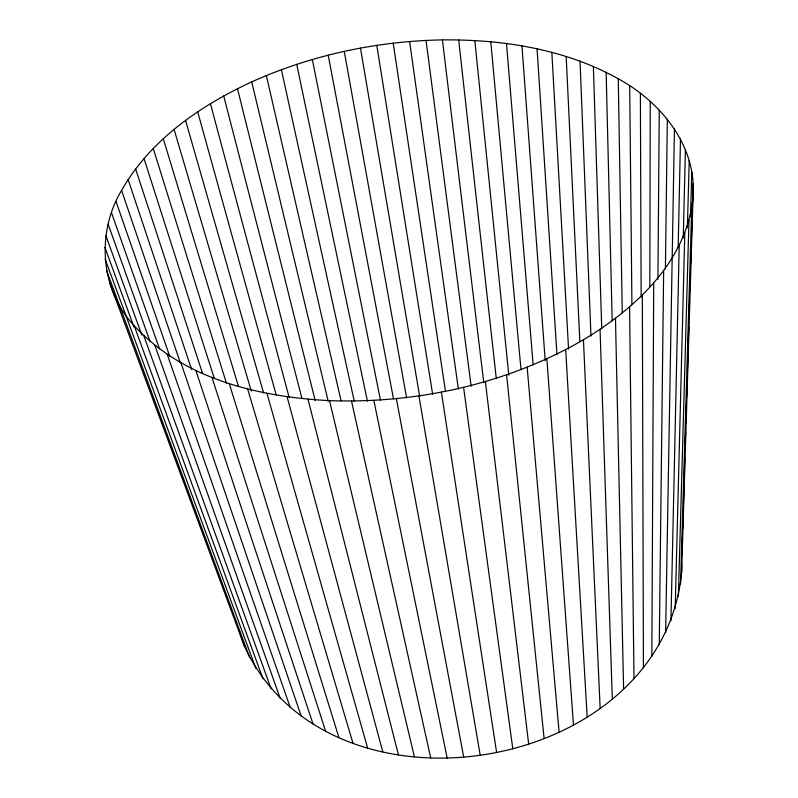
<?xml version="1.0" encoding="UTF-8"?>
<svg xmlns="http://www.w3.org/2000/svg" width="798" height="798" viewBox="0 0 798 798"><rect width="100%" height="100%" fill="white"/><g stroke="black" fill="none" stroke-linecap="round" stroke-linejoin="round"><path stroke-width="1.2" d="M693.083 195.63C696.534 145.246 660.445 101.705 618.26 78.773C564.964 49.047 502.8 39.321 442.421 39.9C376.925 41.087 311.509 54.972 251.719 81.885C200.108 105.755 150.194 140.009 121.575 190.423C96.279 232.418 100.119 289.624 134.194 325.724C183.47 379.299 259.42 396.985 329.524 400.656C417.474 403.708 507.019 384.008 583.438 339.768C635.797 308.487 688.016 260.058 693.083 195.63L681.652 572.056C662.609 774.479 329.973 830.139 244.507 646.47L109.416 282.083M649.821 287.09L650.25 101.466M651.846 656.305L653.712 282.831M657.931 279.33L659.258 110.124M681.652 572.056L681.711 563.647M659.258 644.694L663.657 270.462M665.402 268.866L667.347 119.281M665.622 632.824L674.44 128.947M678.17 247.5L680.485 139.071M670.938 620.784L679.218 245.365M683.248 237.944L685.422 149.635M675.188 608.615L684.814 232.767M687.377 227.839L689.213 160.617M678.39 596.405L688.973 220.248M690.479 216.817L691.776 171.969M680.534 584.196L691.726 207.849M681.891 555.049L682.42 537.603M682.679 528.884L683.208 511.428M683.467 502.71L683.996 485.264M684.295 475.289L684.824 457.843M685.083 449.114L685.612 431.668M685.871 422.95L686.4 405.494M686.659 396.776L687.188 379.329M687.487 369.354L687.976 353.155M688.275 343.18L688.764 326.981M689.063 317.015L689.552 300.806M689.851 290.841L690.34 274.642M690.679 263.42L691.128 248.467M691.467 237.245L691.916 222.293M692.255 211.081L693.083 183.66M106.613 270.612L249.664 657.562M105.127 259.051L255.829 668.375M244.507 646.47L238.772 629.413M134.194 325.724L262.991 678.849M104.917 247.44L133.944 326.931M105.944 235.839L141.874 335.18M143.839 335.768L271.13 688.913M108.169 224.288L150.084 341.544M154.862 345.334L280.238 698.519M111.55 212.847L159.49 348.836M116.039 201.545L169.904 356.776M167.221 354.342L290.273 707.607M121.575 190.423L180.288 362.661M180.897 362.741L301.205 716.105M128.119 179.52L191.6 369.424M195.839 370.462L312.996 723.966M135.61 168.877L202.592 373.584M211.989 377.434L325.584 731.138M144.009 158.513L214.213 378.132M153.256 148.458L226.532 383.479M229.275 383.599L338.931 737.552M163.291 138.742L238.502 386.451M247.629 388.915L352.965 743.167M174.084 129.386L251.31 391.08M185.565 120.408L263.579 392.875M266.931 393.314L367.609 747.955M197.695 111.84L276.178 394.86M210.423 103.69L289.155 397.354M287.1 396.766L382.801 751.856M223.699 95.969L301.873 398.152M308.008 399.219L398.431 754.838M237.485 88.698L315.17 400.496M329.524 400.656L414.441 756.893M251.719 81.885L328.168 401.105M266.362 75.551L341.105 400.925M351.519 401.055L430.721 757.98M281.385 69.705L354.312 401.404M296.726 64.359L367.439 401.204M373.843 400.387L447.179 758.1M312.347 59.511L380.496 400.317M328.197 55.182L393.494 398.82M396.367 398.671L463.718 757.242M344.257 51.371L406.641 397.913M418.93 395.908L480.236 755.407M360.467 48.089L419.678 396.357M376.796 45.356L432.626 394.162M441.384 392.107L496.635 752.604M393.195 43.152L445.464 391.339M409.623 41.516L458.381 389.105M463.578 387.299L512.815 748.853M426.052 40.429L471.159 386.232M485.364 381.514L528.685 744.175M442.421 39.9L483.797 382.711M458.69 39.94L496.316 378.621M506.6 374.801L544.136 738.609M474.82 40.558L508.805 375.07M490.78 41.755L521.024 369.723M527.149 367.21L559.099 732.185M506.501 43.521L533.164 364.866M521.952 45.885L545.224 360.746M546.879 358.791L573.473 724.943M537.074 48.828L556.974 354.561M565.682 349.624L587.178 716.953M551.837 52.349L568.575 349.155M566.171 56.468L579.857 341.614M583.438 339.768L600.146 708.245M580.036 61.167L590.979 336.148M593.373 66.463L601.752 328.796M600.056 329.295L612.305 698.898M606.141 72.329L612.186 320.786M615.467 318.282L623.607 688.963M618.26 78.773L622.26 312.916M629.572 306.821L633.991 678.509M629.692 85.785L631.926 304.776M640.375 93.356L641.143 297.215M642.34 294.981L643.417 667.597"/></g></svg>
